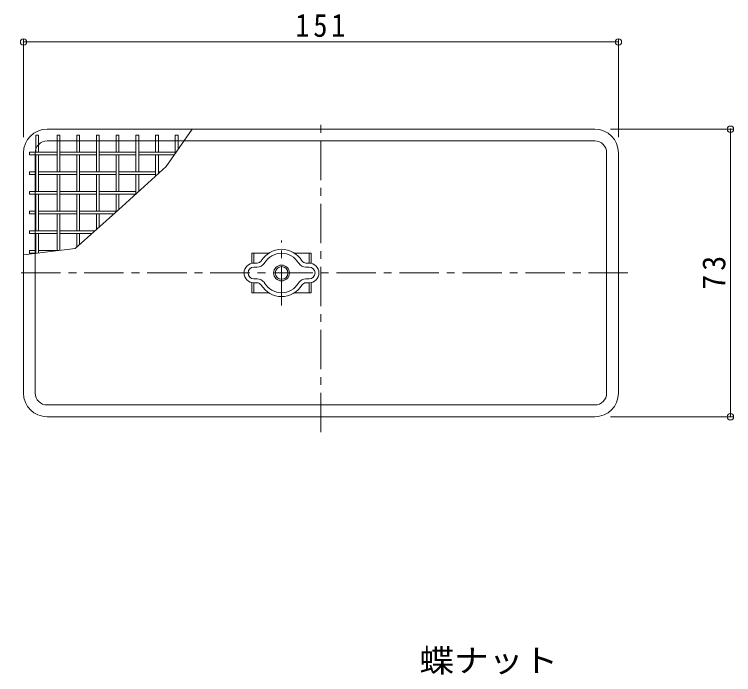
# Model space of a CAD drawing. Units: millimetres, scale not verified. Extents: x -358 to 354, y -272 to 234.
# Drawn here: x -256.6 to -74.1, y -11.4 to 156.2 of the extents above; entities that cross this region are included whole.
import ezdxf
from ezdxf.enums import TextEntityAlignment as Align

# ---------------------------------------------------------------- set-up
doc = ezdxf.new("R2010")
doc.units = ezdxf.units.MM
doc.header["$LTSCALE"] = 2
doc.header["$PDMODE"] = 32
doc.header["$PDSIZE"] = 1.6
doc.linetypes.add('CHAIN1', pattern=[8, 5, -1, 1, -1])
doc.linetypes.add('DASHED2', pattern=[3, 2, -1])
for name, color, linetype, lineweight in [('D-0', 3, 'Continuous', 9), ('D-4', 7, 'Continuous', 9), ('D-5', 7, 'Continuous', 9), ('D-6', 4, 'Continuous', 9), ('D-9', 7, 'Continuous', 9), ('D-A', 2, 'Continuous', 9), ('D-B', 7, 'Continuous', 9)]:
    doc.layers.add(name, color=color, linetype=linetype, lineweight=lineweight)
doc.styles.add('ＭＳ ゴシック', font='')
doc.styles.get('ＭＳ ゴシック').set_extended_font_data('MS Gothic')

msp = doc.modelspace()

# ---------------------------------------------------------------- linework, layer by layer
at = {"layer": 'D-0', "linetype": 'CHAIN1'}
for p, q in [((-178.833, 50.151), (-178.833, 129.807)), ((-100.914, 90.579), (-256.643, 90.579))]:
    msp.add_line(p, q, dxfattribs=at)
at = {"layer": 'D-4'}
for p, q in [((-254.333, 149.814), (-254.333, 125.079)), ((-103.333, 149.814), (-103.333, 125.079)), ((-254.333, 149.214), (-103.333, 149.214)), ((-74.307, 127.079), (-105.333, 127.079)), ((-74.907, 54.079), (-74.907, 127.079)), ((-74.307, 54.079), (-105.333, 54.079))]:
    msp.add_line(p, q, dxfattribs=at)
for p in [(-254.333, 149.214), (-103.333, 149.214), (-74.907, 127.079), (-74.907, 54.079)]:
    msp.add_point(p, dxfattribs=at)
at = {"layer": 'D-6'}
for p, q in [((-109.333, 127.079), (-248.333, 127.079)), ((-109.333, 124.079), (-248.333, 124.079)), ((-254.333, 60.079), (-254.333, 121.079)), ((-251.333, 60.079), (-251.333, 121.079)), ((-106.333, 121.079), (-106.333, 60.079)), ((-103.333, 121.079), (-103.333, 60.079)), ((-109.333, 57.079), (-248.333, 57.079)), ((-109.333, 54.079), (-248.333, 54.079))]:
    msp.add_line(p, q, dxfattribs=at)
for centre, radius, start, end in [((-248.333, 121.079), 6, 90, 180), ((-109.333, 121.079), 6, 0, 90), ((-248.333, 121.079), 3, 90, 180), ((-109.333, 121.079), 3, 0, 90), ((-248.333, 60.079), 6, 180, 270), ((-248.333, 60.079), 3, 180, 270), ((-109.333, 60.079), 6, 270, 0), ((-109.333, 60.079), 3, 270, 0)]:
    msp.add_arc(centre, radius, start, end, dxfattribs=at)
at = {"layer": 'D-9', "linetype": 'CHAIN1'}
msp.add_line((-188.839, 82.297), (-188.839, 98.777), dxfattribs=at)
at = {"layer": 'D-9'}
for p, q in [((-196.339, 95.579), (-196.339, 93.028)), ((-185.522, 95.579), (-181.339, 95.579)), ((-181.339, 95.579), (-181.339, 93.028)), ((-196.339, 88.129), (-196.339, 85.579)), ((-181.339, 88.129), (-181.339, 85.579)), ((-196.339, 85.579), (-192.156, 85.579)), ((-188.892, 85.579), (-188.785, 85.579)), ((-185.522, 85.579), (-181.339, 85.579))]:
    msp.add_line(p, q, dxfattribs=at)
at = {"layer": 'D-9', "linetype": 'DASHED2'}
for p, q in [((-195.839, 95.579), (-195.839, 93.079)), ((-181.839, 95.579), (-181.839, 93.079)), ((-195.839, 88.079), (-195.839, 85.579)), ((-181.839, 88.079), (-181.839, 85.579))]:
    msp.add_line(p, q, dxfattribs=at)
at = {"layer": 'D-9'}
msp.add_lwpolyline([(-196.339, 95.579), (-196.332, 95.579), (-192.155, 95.579)], dxfattribs=at)
for radius in [2, 1.6]:
    msp.add_circle((-188.839, 90.579), radius, dxfattribs=at)
at = {"layer": 'D-A'}
for p, q in [((-194.031, 93.6), (-193.99, 93.656)), ((-193.206, 93.035), (-193.131, 93.143)), ((-184.546, 93.143), (-184.471, 93.035)), ((-183.647, 93.6), (-183.688, 93.656)), ((-195.839, 93.079), (-195.023, 93.079)), ((-195.839, 92.079), (-195.023, 92.079)), ((-181.839, 93.079), (-182.654, 93.079)), ((-181.839, 92.079), (-182.654, 92.079)), ((-195.839, 89.079), (-195.023, 89.079)), ((-195.839, 88.079), (-195.023, 88.079)), ((-193.206, 88.123), (-193.131, 88.015)), ((-184.471, 88.123), (-184.546, 88.015)), ((-181.839, 89.079), (-182.654, 89.079)), ((-181.839, 88.079), (-182.654, 88.079)), ((-194.031, 87.557), (-193.99, 87.502)), ((-183.647, 87.557), (-183.688, 87.502))]:
    msp.add_line(p, q, dxfattribs=at)
for centre, radius, start, end in [((-188.839, 90.579), 6, 30.85287, 149.14714), ((-188.839, 90.579), 5, 30.85287, 149.14714), ((-195.021, 94.279), 1.2, 270, 325.56935), ((-182.657, 94.279), 1.2, 214.43065, 270), ((-195.839, 90.579), 2.5, 90, 270), ((-195.839, 90.579), 1.5, 90, 270), ((-195.021, 94.279), 2.2, 270, 325.56935), ((-182.657, 94.279), 2.2, 214.43065, 270), ((-181.839, 90.579), 2.5, 270, 90), ((-181.839, 90.579), 1.5, 270, 90), ((-195.021, 86.879), 2.2, 34.43065, 90), ((-195.021, 86.879), 1.2, 34.43065, 90), ((-188.839, 90.579), 5, 210.85286, 329.14713), ((-182.657, 86.879), 2.2, 90, 145.56935), ((-182.657, 86.879), 1.2, 90, 145.56935), ((-188.839, 90.579), 6, 210.85286, 329.14713)]:
    msp.add_arc(centre, radius, start, end, dxfattribs=at)
at = {"layer": 'D-B'}
for p, q in [((-211.557, 127.079), (-218.097, 117.567)), ((-250.534, 125.579), (-250.534, 121.279)), ((-245.798, 125.579), (-245.798, 116.279)), ((-245.798, 125.579), (-245.098, 125.579)), ((-245.098, 125.579), (-245.098, 116.279)), ((-240.798, 125.579), (-240.798, 121.279)), ((-240.798, 125.579), (-240.098, 125.579)), ((-240.098, 125.579), (-240.098, 121.279)), ((-235.798, 125.579), (-235.798, 116.279)), ((-235.798, 125.579), (-235.098, 125.579)), ((-235.098, 125.579), (-235.098, 116.279)), ((-230.798, 125.579), (-230.798, 121.279)), ((-230.798, 125.579), (-230.098, 125.579)), ((-230.098, 125.579), (-230.098, 121.279)), ((-225.798, 125.579), (-225.798, 116.279)), ((-225.798, 125.579), (-225.098, 125.579)), ((-225.098, 125.579), (-225.098, 116.279)), ((-220.798, 125.579), (-220.798, 121.279)), ((-220.798, 125.579), (-220.098, 125.579)), ((-220.098, 125.579), (-220.098, 121.279)), ((-215.798, 125.579), (-215.798, 120.911)), ((-215.798, 125.579), (-215.098, 125.579)), ((-215.098, 125.579), (-215.098, 121.929)), ((-252.833, 121.279), (-245.798, 121.279)), ((-252.833, 120.579), (-252.833, 121.279)), ((-252.833, 120.579), (-245.798, 120.579)), ((-251.234, 120.579), (-251.234, 111.279)), ((-250.534, 111.279), (-250.534, 120.579)), ((-245.098, 121.279), (-235.798, 121.279)), ((-245.098, 120.579), (-235.798, 120.579)), ((-240.798, 120.579), (-240.798, 111.279)), ((-240.098, 120.579), (-240.098, 111.279)), ((-235.098, 121.279), (-225.798, 121.279)), ((-235.098, 120.579), (-225.798, 120.579)), ((-230.798, 120.579), (-230.798, 111.279)), ((-230.098, 120.579), (-230.098, 111.279)), ((-225.098, 121.279), (-215.545, 121.279)), ((-225.098, 120.579), (-216.026, 120.579)), ((-220.798, 120.579), (-220.798, 115.123)), ((-220.098, 120.579), (-220.098, 115.756)), ((-252.833, 116.279), (-251.234, 116.279)), ((-252.833, 115.579), (-252.833, 116.279)), ((-252.833, 115.579), (-251.234, 115.579)), ((-250.534, 116.279), (-240.798, 116.279)), ((-250.534, 115.579), (-240.798, 115.579)), ((-245.798, 115.579), (-245.798, 106.279)), ((-245.098, 115.579), (-245.098, 106.279)), ((-240.098, 116.279), (-230.798, 116.279)), ((-240.098, 115.579), (-230.798, 115.579)), ((-235.798, 115.579), (-235.798, 106.279)), ((-235.098, 115.579), (-235.098, 106.279)), ((-230.098, 116.279), (-220.798, 116.279)), ((-230.098, 115.579), (-220.798, 115.579)), ((-225.798, 115.579), (-225.798, 110.599)), ((-225.098, 115.579), (-225.098, 111.232)), ((-220.098, 116.279), (-219.52, 116.279)), ((-252.833, 111.279), (-245.798, 111.279)), ((-252.833, 110.579), (-252.833, 111.279)), ((-252.833, 110.579), (-245.798, 110.579)), ((-251.234, 110.579), (-251.234, 101.279)), ((-250.534, 110.579), (-250.534, 101.279)), ((-245.098, 111.279), (-235.798, 111.279)), ((-245.098, 110.579), (-235.798, 110.579)), ((-240.798, 110.579), (-240.798, 101.279)), ((-240.098, 110.579), (-240.098, 101.279)), ((-235.098, 111.279), (-225.798, 111.279)), ((-235.098, 110.579), (-225.821, 110.579)), ((-230.798, 110.579), (-230.798, 106.081)), ((-230.098, 110.579), (-230.098, 106.708)), ((-252.833, 106.279), (-251.234, 106.279)), ((-252.833, 105.579), (-252.833, 106.279)), ((-250.534, 106.279), (-240.798, 106.279)), ((-240.098, 106.279), (-230.798, 106.279)), ((-252.833, 105.579), (-251.234, 105.579)), ((-250.534, 105.579), (-240.798, 105.579)), ((-245.798, 105.579), (-245.798, 96.279)), ((-245.098, 105.579), (-245.098, 96.279)), ((-240.098, 105.579), (-231.359, 105.579)), ((-235.798, 105.579), (-235.798, 101.607)), ((-235.098, 105.579), (-235.098, 102.234)), ((-252.833, 101.279), (-245.798, 101.279)), ((-252.833, 100.579), (-252.833, 101.279)), ((-252.833, 100.579), (-245.798, 100.579)), ((-251.234, 100.579), (-251.234, 95.572)), ((-250.534, 100.579), (-250.534, 95.656)), ((-245.098, 101.279), (-236.165, 101.279)), ((-245.098, 100.579), (-236.948, 100.579)), ((-240.798, 100.579), (-240.798, 97.134)), ((-240.098, 100.579), (-240.098, 97.76)), ((-241.187, 96.785), (-254.333, 95.197)), ((-252.833, 96.279), (-251.234, 96.279)), ((-252.833, 95.579), (-252.833, 96.279)), ((-252.833, 95.579), (-251.234, 95.579)), ((-250.534, 96.279), (-245.381, 96.279))]:
    msp.add_line(p, q, dxfattribs=at)
for points in [[(-250.534, 125.579), (-251.234, 125.579), (-251.234, 121.279)], [(-218.097, 117.567), (-230.219, 106.599), (-241.187, 96.785)]]:
    msp.add_lwpolyline(points, dxfattribs=at)

# ---------------------------------------------------------------- texts
at = {"layer": 'D-4', "color": 2, "insert": (-185.333, 150.414), "char_height": 5.865, "attachment_point": 7, "style": 'ＭＳ ゴシック'}
msp.add_mtext('\\T1.27;\\W0.9;151', dxfattribs=at)
at = {"layer": 'D-4', "color": 2, "insert": (-76.107, 86.329), "char_height": 5.865, "attachment_point": 7, "rotation": 90, "style": 'ＭＳ ゴシック'}
msp.add_mtext('\\T1.27;\\W0.95;73', dxfattribs=at)
at = {"layer": 'D-5', "color": 2, "style": 'ＭＳ ゴシック', "width": 1.1}
msp.add_text('蝶ナット', height=5.865, dxfattribs=at).set_placement((-153.845, -12.479), align=Align.BOTTOM_LEFT)

doc.saveas('drawing.dxf')
